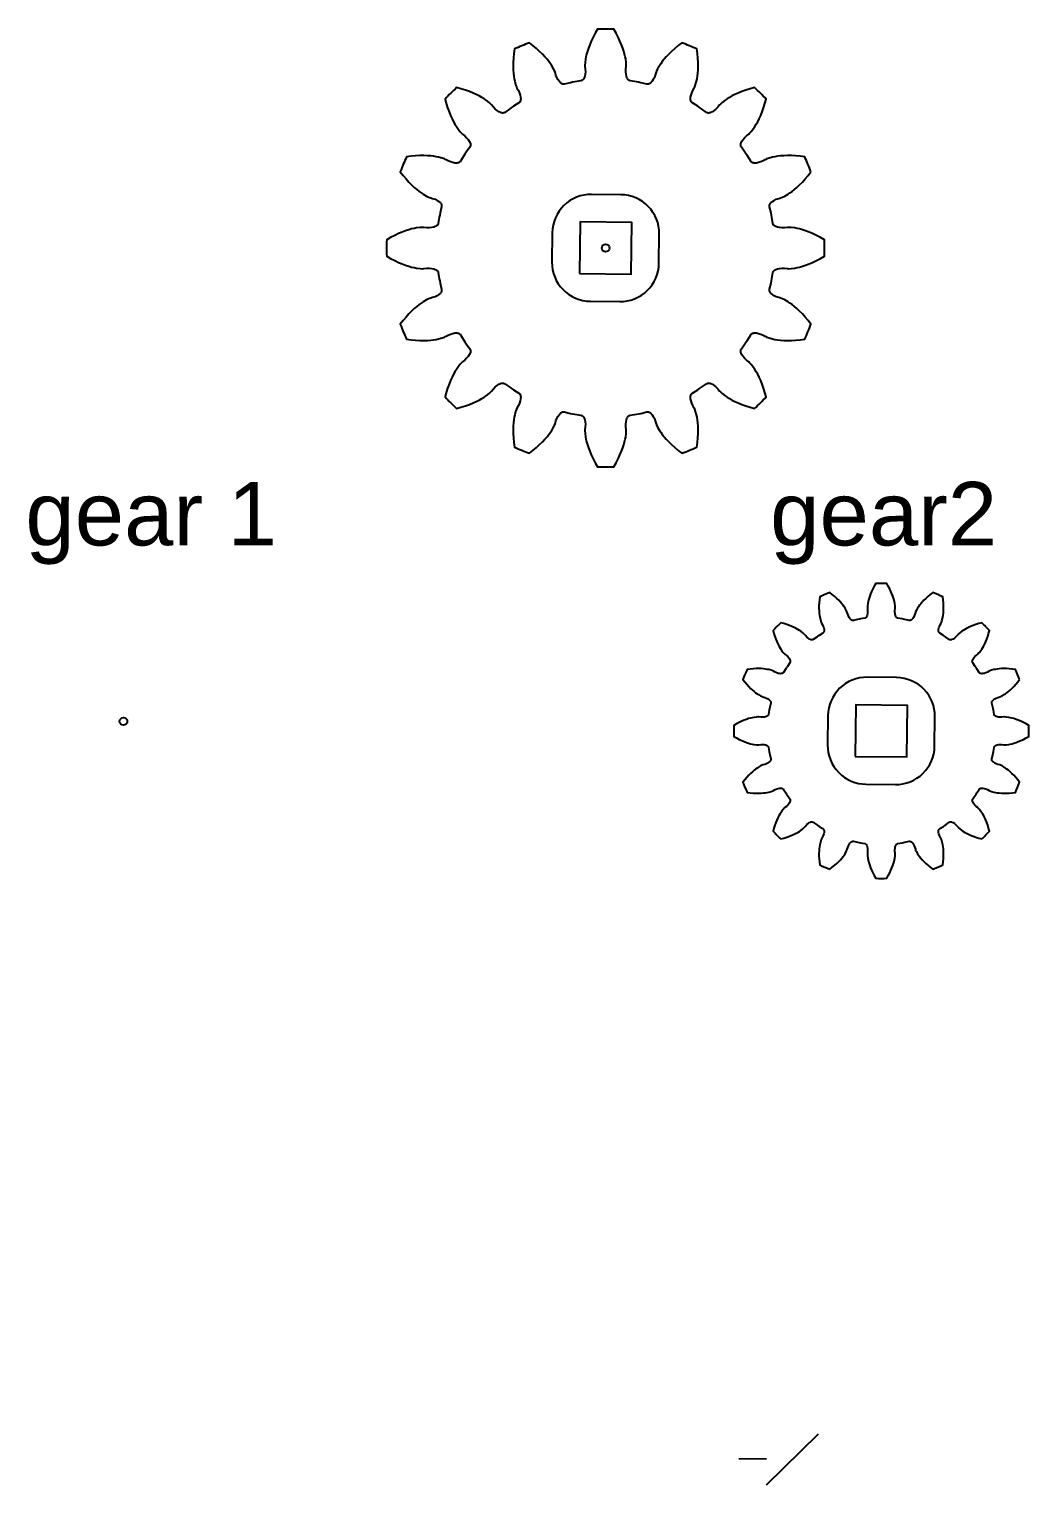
# Model space of a CAD drawing. Header units: millimetres. Extents: x -228 to 109, y -207 to 70.
# Drawn here: x -227.6 to -47.4, y -207 to 55.7 of the extents above; entities that cross this region are included whole.
import ezdxf

# ---------------------------------------------------------------- set-up
doc = ezdxf.new("R2010")
doc.units = ezdxf.units.MM
doc.layers.add('layer0', color=7, linetype='Continuous')
doc.styles.get("Standard").update_dxf_attribs({"font": 'arial.ttf'})

msp = doc.modelspace()

# ---------------------------------------------------------------- linework, layer by layer
for p, q in [((-94.7, -206.98, -7.52), (-85.3, -197.79, -7.52)), ((-94.65, -202.34, 6.48), (-99.65, -202.28, 6.48))]:
    msp.add_line(p, q)
at = {"linetype": 'Continuous'}
for points in [[(-126.44, 6.58), (-121.15, 6.52, 0.414214), (-114.07, 13.44), (-114.01, 18.74, 0.414214), (-120.93, 25.82), (-126.22, 25.88, 0.414214), (-133.3, 18.96), (-133.36, 13.66, 0.414214)], [(-76.73, -80.55), (-71.43, -80.61, 0.414214), (-64.35, -73.69), (-64.29, -68.39, 0.414214), (-71.21, -61.31), (-76.51, -61.25, 0.414214), (-83.59, -68.17), (-83.65, -73.47, 0.414214)]]:
    msp.add_lwpolyline(points, format="xyb", close=True, dxfattribs=at)
for points in [[(-128.39, 11.6), (-119.09, 11.5), (-118.98, 20.8), (-128.28, 20.9)], [(-78.67, -75.53), (-69.37, -75.63), (-69.27, -66.34), (-78.57, -66.23)]]:
    msp.add_lwpolyline(points, close=True, dxfattribs=at)
for centre in [(-123.68, 16.2), (-210.63, -69.23)]:
    msp.add_circle(centre, 0.691)
at = {"layer": 'layer0'}
for points in [[(-86.66, 29.96, 0.018486), (-87.78, 32.65), (-88.59, 32.76), (-89.42, 32.84), (-90.18, 32.88), (-90.89, 32.89), (-91.54, 32.86), (-92.14, 32.82), (-92.67, 32.76), (-93.15, 32.68), (-93.56, 32.6), (-94.21, 32.43), (-94.62, 32.28), (-94.82, 32.19), (-95.28, 31.93), (-95.71, 31.74), (-96.11, 31.61), (-96.47, 31.53), (-96.79, 31.52), (-96.93, 31.53), (-97.06, 31.55), (-97.17, 31.59), (-97.27, 31.63), (-97.36, 31.69), (-97.44, 31.76), (-97.51, 31.85), (-98.1, 32.81), (-98.32, 33.15), (-98.55, 33.48), (-99.2, 34.39), (-99.27, 34.5), (-99.3, 34.59), (-99.32, 34.69), (-99.32, 34.81), (-99.31, 34.93), (-99.28, 35.05), (-99.24, 35.19), (-99.1, 35.47), (-98.9, 35.78), (-98.62, 36.1), (-98.28, 36.42), (-97.87, 36.75), (-97.71, 36.9), (-97.41, 37.23), (-97.01, 37.76), (-96.77, 38.11), (-96.52, 38.52), (-96.26, 38.98), (-95.99, 39.52), (-95.72, 40.11), (-95.45, 40.77), (-95.2, 41.49), (-94.95, 42.28), (-94.74, 43.08, 0.018486), (-96.81, 45.14), (-97.6, 44.93), (-98.39, 44.69), (-99.12, 44.43), (-99.78, 44.16), (-100.37, 43.89), (-100.9, 43.63), (-101.37, 43.37), (-101.78, 43.11), (-102.13, 42.88), (-102.66, 42.47), (-102.99, 42.17), (-103.13, 42.02), (-103.46, 41.61), (-103.79, 41.26), (-104.11, 40.99), (-104.41, 40.78), (-104.7, 40.64), (-104.83, 40.6), (-104.96, 40.57), (-105.08, 40.56), (-105.19, 40.56), (-105.29, 40.58), (-105.39, 40.62), (-105.49, 40.68), (-106.41, 41.34), (-106.74, 41.56), (-107.07, 41.78), (-108.03, 42.38), (-108.13, 42.45), (-108.2, 42.52), (-108.25, 42.61), (-108.3, 42.71), (-108.33, 42.83), (-108.36, 42.96), (-108.37, 43.1), (-108.35, 43.41), (-108.28, 43.77), (-108.15, 44.17), (-107.95, 44.61), (-107.7, 45.07), (-107.61, 45.26), (-107.46, 45.68), (-107.29, 46.32), (-107.2, 46.74), (-107.13, 47.21), (-107.06, 47.75), (-107.02, 48.34), (-107, 48.99), (-107.01, 49.7), (-107.04, 50.47), (-107.12, 51.29), (-107.23, 52.11, 0.018486), (-109.93, 53.22), (-110.58, 52.73), (-111.22, 52.2), (-111.79, 51.68), (-112.3, 51.18), (-112.74, 50.71), (-113.13, 50.26), (-113.46, 49.84), (-113.75, 49.45), (-113.98, 49.1), (-114.31, 48.52), (-114.5, 48.12), (-114.58, 47.92), (-114.72, 47.41), (-114.89, 46.97), (-115.08, 46.59), (-115.29, 46.28), (-115.5, 46.05), (-115.6, 45.96), (-115.71, 45.88), (-115.82, 45.83), (-115.92, 45.79), (-116.02, 45.77), (-116.12, 45.76), (-116.24, 45.78), (-117.34, 46.03), (-117.73, 46.11), (-118.13, 46.19), (-119.24, 46.38), (-119.36, 46.4), (-119.45, 46.45), (-119.53, 46.51), (-119.62, 46.58), (-119.69, 46.68), (-119.76, 46.78), (-119.83, 46.91), (-119.93, 47.21), (-120, 47.57), (-120.03, 47.99), (-120.02, 48.47), (-119.96, 48.99), (-119.95, 49.2), (-119.98, 49.64), (-120.06, 50.31), (-120.14, 50.72), (-120.26, 51.19), (-120.4, 51.7), (-120.59, 52.27), (-120.82, 52.88), (-121.1, 53.53), (-121.42, 54.23), (-121.81, 54.96), (-122.22, 55.67, 0.018486), (-125.14, 55.67), (-125.56, 54.96), (-125.94, 54.23), (-126.27, 53.53), (-126.55, 52.88), (-126.78, 52.27), (-126.97, 51.7), (-127.11, 51.19), (-127.23, 50.72), (-127.31, 50.31), (-127.39, 49.64), (-127.42, 49.2), (-127.41, 48.99), (-127.35, 48.47), (-127.34, 47.99), (-127.37, 47.57), (-127.44, 47.21), (-127.54, 46.91), (-127.61, 46.78), (-127.68, 46.68), (-127.75, 46.58), (-127.84, 46.51), (-127.92, 46.45), (-128.01, 46.4), (-128.13, 46.38), (-129.24, 46.19), (-129.64, 46.11), (-130.03, 46.03), (-131.13, 45.78), (-131.25, 45.76), (-131.35, 45.77), (-131.45, 45.79), (-131.55, 45.83), (-131.66, 45.88), (-131.77, 45.96), (-131.87, 46.05), (-132.08, 46.28), (-132.29, 46.59), (-132.48, 46.97), (-132.65, 47.41), (-132.79, 47.92), (-132.87, 48.12), (-133.06, 48.52), (-133.39, 49.1), (-133.62, 49.45), (-133.91, 49.84), (-134.24, 50.26), (-134.63, 50.71), (-135.07, 51.18), (-135.58, 51.68), (-136.15, 52.2), (-136.79, 52.73), (-137.44, 53.22, 0.018486), (-140.14, 52.11), (-140.25, 51.29), (-140.32, 50.47), (-140.36, 49.7), (-140.37, 48.99), (-140.35, 48.34), (-140.3, 47.75), (-140.24, 47.21), (-140.17, 46.74), (-140.08, 46.32), (-139.91, 45.68), (-139.76, 45.26), (-139.67, 45.07), (-139.42, 44.61), (-139.22, 44.17), (-139.09, 43.77), (-139.02, 43.41), (-139, 43.1), (-139.01, 42.96), (-139.04, 42.83), (-139.07, 42.71), (-139.12, 42.61), (-139.17, 42.52), (-139.24, 42.45), (-139.34, 42.38), (-140.3, 41.78), (-140.63, 41.56), (-140.96, 41.34), (-141.88, 40.68), (-141.98, 40.62), (-142.08, 40.58), (-142.18, 40.56), (-142.29, 40.56), (-142.41, 40.57), (-142.54, 40.6), (-142.67, 40.64), (-142.96, 40.78), (-143.26, 40.99), (-143.58, 41.26), (-143.91, 41.61), (-144.24, 42.02), (-144.38, 42.17), (-144.71, 42.47), (-145.24, 42.88), (-145.59, 43.11), (-146, 43.37), (-146.47, 43.63), (-147, 43.89), (-147.59, 44.16), (-148.25, 44.43), (-148.98, 44.69), (-149.77, 44.93), (-150.56, 45.14, 0.018486), (-152.63, 43.08), (-152.42, 42.28), (-152.17, 41.49), (-151.91, 40.77), (-151.65, 40.11), (-151.38, 39.52), (-151.11, 38.98), (-150.85, 38.52), (-150.6, 38.11), (-150.36, 37.76), (-149.96, 37.23), (-149.66, 36.9), (-149.5, 36.75), (-149.09, 36.42), (-148.75, 36.1), (-148.47, 35.78), (-148.27, 35.47), (-148.13, 35.19), (-148.08, 35.05), (-148.06, 34.93), (-148.05, 34.81), (-148.05, 34.69), (-148.07, 34.59), (-148.1, 34.5), (-148.16, 34.39), (-148.82, 33.48), (-149.05, 33.15), (-149.27, 32.81), (-149.86, 31.85), (-149.93, 31.76), (-150.01, 31.69), (-150.1, 31.63), (-150.2, 31.59), (-150.31, 31.55), (-150.44, 31.53), (-150.58, 31.52), (-150.9, 31.53), (-151.26, 31.61), (-151.66, 31.74), (-152.09, 31.93), (-152.55, 32.19), (-152.75, 32.28), (-153.16, 32.43), (-153.81, 32.6), (-154.22, 32.68), (-154.7, 32.76), (-155.23, 32.82), (-155.82, 32.86), (-156.48, 32.89), (-157.19, 32.88), (-157.95, 32.84), (-158.78, 32.76), (-159.59, 32.65, 0.018486), (-160.71, 29.96), (-160.21, 29.3), (-159.68, 28.66), (-159.17, 28.1), (-158.67, 27.59), (-158.19, 27.14), (-157.74, 26.75), (-157.32, 26.42), (-156.93, 26.14), (-156.58, 25.91), (-156, 25.57), (-155.6, 25.38), (-155.4, 25.31), (-154.9, 25.16), (-154.45, 24.99), (-154.08, 24.8), (-153.77, 24.6), (-153.53, 24.39), (-153.44, 24.28), (-153.37, 24.17), (-153.31, 24.07), (-153.27, 23.96), (-153.25, 23.86), (-153.25, 23.76), (-153.26, 23.64), (-153.52, 22.54), (-153.6, 22.15), (-153.68, 21.76), (-153.86, 20.64), (-153.89, 20.53), (-153.93, 20.44), (-153.99, 20.35), (-154.07, 20.27), (-154.16, 20.19), (-154.27, 20.12), (-154.4, 20.06), (-154.69, 19.95), (-155.05, 19.88), (-155.47, 19.85), (-155.95, 19.86), (-156.47, 19.92), (-156.69, 19.93), (-157.13, 19.91), (-157.79, 19.82), (-158.21, 19.74), (-158.67, 19.63), (-159.19, 19.48), (-159.76, 19.3), (-160.36, 19.07), (-161.02, 18.79), (-161.71, 18.46), (-162.45, 18.07), (-163.16, 17.66, 0.018486), (-163.16, 14.74), (-162.45, 14.33), (-161.71, 13.94), (-161.02, 13.61), (-160.36, 13.33), (-159.76, 13.1), (-159.19, 12.92), (-158.67, 12.77), (-158.21, 12.66), (-157.79, 12.58), (-157.13, 12.49), (-156.69, 12.47), (-156.47, 12.48), (-155.95, 12.54), (-155.47, 12.55), (-155.05, 12.52), (-154.69, 12.45), (-154.4, 12.34), (-154.27, 12.28), (-154.16, 12.21), (-154.07, 12.13), (-153.99, 12.05), (-153.93, 11.96), (-153.89, 11.87), (-153.86, 11.76), (-153.68, 10.64), (-153.6, 10.25), (-153.52, 9.86), (-153.26, 8.76), (-153.25, 8.64), (-153.25, 8.54), (-153.27, 8.44), (-153.31, 8.33), (-153.37, 8.23), (-153.44, 8.12), (-153.53, 8.01), (-153.77, 7.8), (-154.08, 7.6), (-154.45, 7.41), (-154.9, 7.24), (-155.4, 7.09), (-155.6, 7.02), (-156, 6.83), (-156.58, 6.49), (-156.93, 6.26), (-157.32, 5.98), (-157.74, 5.65), (-158.19, 5.26), (-158.67, 4.81), (-159.17, 4.3), (-159.68, 3.74), (-160.21, 3.1), (-160.71, 2.44, 0.018486), (-159.59, -0.25), (-158.78, -0.36), (-157.95, -0.44), (-157.19, -0.48), (-156.48, -0.49), (-155.82, -0.46), (-155.23, -0.42), (-154.7, -0.36), (-154.22, -0.28), (-153.81, -0.2), (-153.16, -0.03), (-152.75, 0.12), (-152.55, 0.21), (-152.09, 0.47), (-151.66, 0.66), (-151.26, 0.79), (-150.9, 0.87), (-150.58, 0.88), (-150.44, 0.87), (-150.31, 0.85), (-150.2, 0.81), (-150.1, 0.77), (-150.01, 0.71), (-149.93, 0.64), (-149.86, 0.55), (-149.27, -0.41), (-149.05, -0.75), (-148.82, -1.08), (-148.16, -1.99), (-148.1, -2.1), (-148.07, -2.19), (-148.05, -2.3), (-148.05, -2.41), (-148.06, -2.53), (-148.08, -2.65), (-148.13, -2.79), (-148.27, -3.07), (-148.47, -3.38), (-148.75, -3.7), (-149.09, -4.03), (-149.5, -4.35), (-149.66, -4.5), (-149.96, -4.83), (-150.36, -5.36), (-150.6, -5.71), (-150.85, -6.12), (-151.11, -6.58), (-151.38, -7.12), (-151.65, -7.71), (-151.91, -8.37), (-152.17, -9.09), (-152.42, -9.88), (-152.63, -10.68, 0.018486), (-150.56, -12.74), (-149.77, -12.53), (-148.98, -12.29), (-148.25, -12.03), (-147.59, -11.76), (-147, -11.5), (-146.47, -11.23), (-146, -10.97), (-145.59, -10.71), (-145.24, -10.48), (-144.71, -10.07), (-144.38, -9.77), (-144.24, -9.62), (-143.91, -9.21), (-143.58, -8.86), (-143.26, -8.59), (-142.96, -8.38), (-142.67, -8.24), (-142.54, -8.2), (-142.41, -8.17), (-142.29, -8.16), (-142.18, -8.17), (-142.08, -8.18), (-141.98, -8.22), (-141.88, -8.28), (-140.96, -8.94), (-140.63, -9.16), (-140.3, -9.38), (-139.34, -9.98), (-139.24, -10.05), (-139.17, -10.12), (-139.12, -10.21), (-139.07, -10.31), (-139.04, -10.43), (-139.01, -10.56), (-139, -10.7), (-139.02, -11.01), (-139.09, -11.37), (-139.22, -11.77), (-139.42, -12.21), (-139.67, -12.67), (-139.76, -12.86), (-139.91, -13.28), (-140.08, -13.92), (-140.17, -14.34), (-140.24, -14.81), (-140.3, -15.35), (-140.35, -15.94), (-140.37, -16.59), (-140.36, -17.3), (-140.32, -18.07), (-140.25, -18.89), (-140.14, -19.71, 0.018486), (-137.44, -20.83), (-136.79, -20.33), (-136.15, -19.8), (-135.58, -19.28), (-135.07, -18.79), (-134.63, -18.31), (-134.24, -17.86), (-133.91, -17.44), (-133.62, -17.05), (-133.39, -16.7), (-133.06, -16.12), (-132.87, -15.72), (-132.79, -15.52), (-132.65, -15.01), (-132.48, -14.57), (-132.29, -14.19), (-132.08, -13.89), (-131.87, -13.65), (-131.77, -13.56), (-131.66, -13.48), (-131.55, -13.43), (-131.45, -13.39), (-131.35, -13.37), (-131.25, -13.36), (-131.13, -13.38), (-130.03, -13.64), (-129.64, -13.72), (-129.24, -13.79), (-128.13, -13.98), (-128.01, -14.01), (-127.92, -14.05), (-127.84, -14.11), (-127.75, -14.18), (-127.68, -14.28), (-127.61, -14.39), (-127.54, -14.51), (-127.44, -14.81), (-127.37, -15.17), (-127.34, -15.59), (-127.35, -16.07), (-127.41, -16.59), (-127.42, -16.8), (-127.39, -17.24), (-127.31, -17.91), (-127.23, -18.32), (-127.11, -18.79), (-126.97, -19.31), (-126.78, -19.87), (-126.55, -20.48), (-126.27, -21.14), (-125.94, -21.83), (-125.56, -22.56), (-125.14, -23.27, 0.018486), (-122.22, -23.27), (-121.81, -22.56), (-121.42, -21.83), (-121.1, -21.14), (-120.82, -20.48), (-120.59, -19.87), (-120.4, -19.31), (-120.26, -18.79), (-120.14, -18.32), (-120.06, -17.91), (-119.98, -17.24), (-119.95, -16.8), (-119.96, -16.59), (-120.02, -16.07), (-120.03, -15.59), (-120, -15.17), (-119.93, -14.81), (-119.83, -14.51), (-119.76, -14.39), (-119.69, -14.28), (-119.62, -14.18), (-119.53, -14.11), (-119.45, -14.05), (-119.36, -14.01), (-119.24, -13.98), (-118.13, -13.79), (-117.73, -13.72), (-117.34, -13.64), (-116.24, -13.38), (-116.12, -13.36), (-116.02, -13.37), (-115.92, -13.39), (-115.82, -13.43), (-115.71, -13.48), (-115.6, -13.56), (-115.5, -13.65), (-115.29, -13.89), (-115.08, -14.19), (-114.89, -14.57), (-114.72, -15.01), (-114.58, -15.52), (-114.5, -15.72), (-114.31, -16.12), (-113.98, -16.7), (-113.75, -17.05), (-113.46, -17.44), (-113.13, -17.86), (-112.74, -18.31), (-112.3, -18.79), (-111.79, -19.28), (-111.22, -19.8), (-110.58, -20.33), (-109.93, -20.83, 0.018486), (-107.23, -19.71), (-107.12, -18.89), (-107.04, -18.07), (-107.01, -17.3), (-107, -16.59), (-107.02, -15.94), (-107.06, -15.35), (-107.13, -14.81), (-107.2, -14.34), (-107.29, -13.92), (-107.46, -13.28), (-107.61, -12.86), (-107.7, -12.67), (-107.95, -12.21), (-108.15, -11.77), (-108.28, -11.37), (-108.35, -11.01), (-108.37, -10.7), (-108.36, -10.56), (-108.33, -10.43), (-108.3, -10.31), (-108.25, -10.21), (-108.2, -10.12), (-108.13, -10.05), (-108.03, -9.98), (-107.07, -9.38), (-106.74, -9.16), (-106.41, -8.94), (-105.49, -8.28), (-105.39, -8.22), (-105.29, -8.18), (-105.19, -8.17), (-105.08, -8.16), (-104.96, -8.17), (-104.83, -8.2), (-104.7, -8.24), (-104.41, -8.38), (-104.11, -8.59), (-103.79, -8.86), (-103.46, -9.21), (-103.13, -9.62), (-102.99, -9.77), (-102.66, -10.07), (-102.13, -10.48), (-101.78, -10.71), (-101.37, -10.97), (-100.9, -11.23), (-100.37, -11.5), (-99.78, -11.76), (-99.12, -12.03), (-98.39, -12.29), (-97.6, -12.53), (-96.81, -12.74, 0.018486), (-94.74, -10.68), (-94.95, -9.88), (-95.2, -9.09), (-95.45, -8.37), (-95.72, -7.71), (-95.99, -7.12), (-96.26, -6.58), (-96.52, -6.12), (-96.77, -5.71), (-97.01, -5.36), (-97.41, -4.83), (-97.71, -4.5), (-97.87, -4.35), (-98.28, -4.03), (-98.62, -3.7), (-98.9, -3.38), (-99.1, -3.07), (-99.24, -2.79), (-99.28, -2.65), (-99.31, -2.53), (-99.32, -2.41), (-99.32, -2.3), (-99.3, -2.19), (-99.27, -2.1), (-99.2, -1.99), (-98.55, -1.08), (-98.32, -0.75), (-98.1, -0.41), (-97.51, 0.55), (-97.44, 0.64), (-97.36, 0.71), (-97.27, 0.77), (-97.17, 0.81), (-97.06, 0.85), (-96.93, 0.87), (-96.79, 0.88), (-96.47, 0.87), (-96.11, 0.79), (-95.71, 0.66), (-95.28, 0.47), (-94.82, 0.21), (-94.62, 0.12), (-94.21, -0.03), (-93.56, -0.2), (-93.15, -0.28), (-92.67, -0.36), (-92.14, -0.42), (-91.54, -0.46), (-90.89, -0.49), (-90.18, -0.48), (-89.42, -0.44), (-88.59, -0.36), (-87.78, -0.25, 0.018486), (-86.66, 2.44), (-87.16, 3.1), (-87.69, 3.74), (-88.2, 4.3), (-88.7, 4.81), (-89.18, 5.26), (-89.63, 5.65), (-90.05, 5.98), (-90.44, 6.26), (-90.79, 6.49), (-91.37, 6.83), (-91.77, 7.02), (-91.97, 7.09), (-92.47, 7.24), (-92.92, 7.41), (-93.29, 7.6), (-93.6, 7.8), (-93.84, 8.01), (-93.93, 8.12), (-94, 8.23), (-94.06, 8.33), (-94.1, 8.44), (-94.12, 8.54), (-94.12, 8.64), (-94.11, 8.76), (-93.85, 9.86), (-93.77, 10.25), (-93.69, 10.64), (-93.51, 11.76), (-93.48, 11.87), (-93.44, 11.96), (-93.38, 12.05), (-93.3, 12.13), (-93.21, 12.21), (-93.1, 12.28), (-92.97, 12.34), (-92.68, 12.45), (-92.31, 12.52), (-91.89, 12.55), (-91.42, 12.54), (-90.9, 12.48), (-90.68, 12.47), (-90.24, 12.49), (-89.58, 12.58), (-89.16, 12.66), (-88.7, 12.77), (-88.18, 12.92), (-87.61, 13.1), (-87, 13.33), (-86.35, 13.61), (-85.66, 13.94), (-84.92, 14.33), (-84.21, 14.74, 0.018486), (-84.21, 17.66), (-84.92, 18.07), (-85.66, 18.46), (-86.35, 18.79), (-87, 19.07), (-87.61, 19.3), (-88.18, 19.48), (-88.7, 19.63), (-89.16, 19.74), (-89.58, 19.82), (-90.24, 19.91), (-90.68, 19.93), (-90.9, 19.92), (-91.42, 19.86), (-91.89, 19.85), (-92.31, 19.88), (-92.68, 19.95), (-92.97, 20.06), (-93.1, 20.12), (-93.21, 20.19), (-93.3, 20.27), (-93.38, 20.35), (-93.44, 20.44), (-93.48, 20.53), (-93.51, 20.64), (-93.69, 21.76), (-93.77, 22.15), (-93.85, 22.54), (-94.11, 23.64), (-94.12, 23.76), (-94.12, 23.86), (-94.1, 23.96), (-94.06, 24.07), (-94, 24.17), (-93.93, 24.28), (-93.84, 24.39), (-93.6, 24.6), (-93.29, 24.8), (-92.92, 24.99), (-92.47, 25.16), (-91.97, 25.31), (-91.77, 25.38), (-91.37, 25.57), (-90.79, 25.91), (-90.44, 26.14), (-90.05, 26.42), (-89.63, 26.75), (-89.18, 27.14), (-88.7, 27.59), (-88.2, 28.1), (-87.69, 28.66), (-87.16, 29.3)], [(-49.02, -61.66, 0.018486), (-49.78, -59.85), (-50.32, -59.77), (-50.88, -59.72), (-51.4, -59.69), (-51.88, -59.69), (-52.31, -59.7), (-52.71, -59.73), (-53.07, -59.78), (-53.39, -59.83), (-53.67, -59.88), (-54.11, -60), (-54.39, -60.1), (-54.52, -60.16), (-54.83, -60.33), (-55.12, -60.46), (-55.39, -60.55), (-55.63, -60.6), (-55.85, -60.61), (-55.94, -60.6), (-56.03, -60.59), (-56.11, -60.57), (-56.17, -60.53), (-56.23, -60.5), (-56.28, -60.45), (-56.33, -60.39), (-56.73, -59.74), (-56.88, -59.51), (-57.03, -59.29), (-57.48, -58.67), (-57.52, -58.6), (-57.54, -58.54), (-57.55, -58.47), (-57.56, -58.4), (-57.55, -58.32), (-57.53, -58.23), (-57.5, -58.14), (-57.41, -57.95), (-57.27, -57.74), (-57.08, -57.53), (-56.85, -57.31), (-56.57, -57.09), (-56.47, -56.99), (-56.27, -56.77), (-56, -56.41), (-55.84, -56.17), (-55.67, -55.9), (-55.49, -55.58), (-55.31, -55.22), (-55.13, -54.82), (-54.95, -54.38), (-54.78, -53.89), (-54.61, -53.36), (-54.47, -52.82, 0.018486), (-55.86, -51.43), (-56.39, -51.57), (-56.93, -51.74), (-57.42, -51.91), (-57.86, -52.09), (-58.26, -52.27), (-58.62, -52.45), (-58.93, -52.63), (-59.21, -52.8), (-59.45, -52.96), (-59.8, -53.23), (-60.02, -53.43), (-60.12, -53.54), (-60.34, -53.81), (-60.56, -54.05), (-60.78, -54.23), (-60.98, -54.37), (-61.18, -54.46), (-61.27, -54.49), (-61.35, -54.51), (-61.43, -54.52), (-61.51, -54.52), (-61.58, -54.5), (-61.64, -54.48), (-61.71, -54.44), (-62.33, -54), (-62.55, -53.84), (-62.78, -53.7), (-63.42, -53.29), (-63.49, -53.25), (-63.53, -53.2), (-63.57, -53.14), (-63.6, -53.07), (-63.63, -52.99), (-63.64, -52.91), (-63.65, -52.81), (-63.64, -52.6), (-63.59, -52.35), (-63.5, -52.09), (-63.37, -51.79), (-63.2, -51.48), (-63.14, -51.35), (-63.04, -51.07), (-62.92, -50.64), (-62.86, -50.36), (-62.81, -50.04), (-62.77, -49.68), (-62.74, -49.28), (-62.73, -48.84), (-62.73, -48.36), (-62.76, -47.84), (-62.81, -47.29), (-62.88, -46.74, 0.018486), (-64.7, -45.99), (-65.14, -46.32), (-65.57, -46.68), (-65.95, -47.02), (-66.3, -47.36), (-66.6, -47.68), (-66.86, -47.98), (-67.08, -48.27), (-67.27, -48.53), (-67.43, -48.77), (-67.65, -49.16), (-67.78, -49.43), (-67.83, -49.56), (-67.93, -49.9), (-68.05, -50.2), (-68.17, -50.46), (-68.31, -50.66), (-68.45, -50.82), (-68.52, -50.88), (-68.6, -50.93), (-68.67, -50.97), (-68.74, -51), (-68.81, -51.01), (-68.88, -51.01), (-68.96, -51), (-69.7, -50.83), (-69.96, -50.78), (-70.22, -50.73), (-70.97, -50.6), (-71.05, -50.58), (-71.11, -50.55), (-71.17, -50.51), (-71.23, -50.46), (-71.28, -50.4), (-71.33, -50.33), (-71.37, -50.24), (-71.44, -50.04), (-71.49, -49.8), (-71.51, -49.51), (-71.5, -49.19), (-71.46, -48.84), (-71.46, -48.7), (-71.47, -48.4), (-71.53, -47.95), (-71.58, -47.67), (-71.66, -47.36), (-71.76, -47.01), (-71.88, -46.63), (-72.04, -46.22), (-72.23, -45.78), (-72.45, -45.31), (-72.71, -44.82), (-72.99, -44.34, 0.018486), (-74.95, -44.34), (-75.23, -44.82), (-75.49, -45.31), (-75.71, -45.78), (-75.9, -46.22), (-76.06, -46.63), (-76.18, -47.01), (-76.28, -47.36), (-76.36, -47.67), (-76.41, -47.95), (-76.47, -48.4), (-76.48, -48.7), (-76.48, -48.84), (-76.44, -49.19), (-76.43, -49.51), (-76.45, -49.8), (-76.5, -50.04), (-76.57, -50.24), (-76.61, -50.33), (-76.66, -50.4), (-76.71, -50.46), (-76.77, -50.51), (-76.82, -50.55), (-76.89, -50.58), (-76.96, -50.6), (-77.71, -50.73), (-77.98, -50.78), (-78.24, -50.83), (-78.98, -51), (-79.06, -51.01), (-79.13, -51.01), (-79.2, -51), (-79.27, -50.97), (-79.34, -50.93), (-79.41, -50.88), (-79.49, -50.82), (-79.63, -50.66), (-79.77, -50.46), (-79.89, -50.2), (-80.01, -49.9), (-80.11, -49.56), (-80.16, -49.43), (-80.28, -49.16), (-80.51, -48.77), (-80.67, -48.53), (-80.86, -48.27), (-81.08, -47.98), (-81.34, -47.68), (-81.64, -47.36), (-81.98, -47.02), (-82.37, -46.68), (-82.8, -46.32), (-83.24, -45.99, 0.018486), (-85.06, -46.74), (-85.13, -47.29), (-85.18, -47.84), (-85.21, -48.36), (-85.21, -48.84), (-85.2, -49.28), (-85.17, -49.68), (-85.13, -50.04), (-85.07, -50.36), (-85.02, -50.64), (-84.9, -51.07), (-84.8, -51.35), (-84.74, -51.48), (-84.57, -51.79), (-84.44, -52.09), (-84.35, -52.35), (-84.3, -52.6), (-84.29, -52.81), (-84.3, -52.91), (-84.31, -52.99), (-84.34, -53.07), (-84.37, -53.14), (-84.41, -53.2), (-84.45, -53.25), (-84.52, -53.29), (-85.16, -53.7), (-85.39, -53.84), (-85.61, -54), (-86.23, -54.44), (-86.3, -54.48), (-86.36, -54.5), (-86.43, -54.52), (-86.51, -54.52), (-86.59, -54.51), (-86.67, -54.49), (-86.76, -54.46), (-86.95, -54.37), (-87.16, -54.23), (-87.38, -54.05), (-87.6, -53.81), (-87.82, -53.54), (-87.92, -53.43), (-88.14, -53.23), (-88.49, -52.96), (-88.73, -52.8), (-89.01, -52.63), (-89.32, -52.45), (-89.68, -52.27), (-90.08, -52.09), (-90.52, -51.91), (-91.01, -51.74), (-91.54, -51.57), (-92.08, -51.43, 0.018486), (-93.47, -52.82), (-93.33, -53.36), (-93.16, -53.89), (-92.99, -54.38), (-92.81, -54.82), (-92.63, -55.22), (-92.45, -55.58), (-92.27, -55.9), (-92.1, -56.17), (-91.94, -56.41), (-91.67, -56.77), (-91.47, -56.99), (-91.36, -57.09), (-91.09, -57.31), (-90.85, -57.53), (-90.67, -57.74), (-90.53, -57.95), (-90.44, -58.14), (-90.41, -58.23), (-90.39, -58.32), (-90.38, -58.4), (-90.39, -58.47), (-90.4, -58.54), (-90.42, -58.6), (-90.46, -58.67), (-90.91, -59.29), (-91.06, -59.51), (-91.21, -59.74), (-91.61, -60.39), (-91.66, -60.45), (-91.71, -60.5), (-91.76, -60.53), (-91.83, -60.57), (-91.91, -60.59), (-92, -60.6), (-92.09, -60.61), (-92.3, -60.6), (-92.55, -60.55), (-92.82, -60.46), (-93.11, -60.33), (-93.42, -60.16), (-93.55, -60.1), (-93.83, -60), (-94.27, -59.88), (-94.55, -59.83), (-94.87, -59.78), (-95.22, -59.73), (-95.62, -59.7), (-96.06, -59.69), (-96.54, -59.69), (-97.06, -59.72), (-97.61, -59.77), (-98.16, -59.85, 0.018486), (-98.92, -61.66), (-98.58, -62.1), (-98.22, -62.53), (-97.88, -62.92), (-97.54, -63.26), (-97.22, -63.56), (-96.92, -63.82), (-96.63, -64.05), (-96.37, -64.24), (-96.13, -64.39), (-95.74, -64.62), (-95.47, -64.75), (-95.34, -64.8), (-95, -64.89), (-94.7, -65.01), (-94.45, -65.14), (-94.24, -65.27), (-94.08, -65.42), (-94.02, -65.49), (-93.97, -65.56), (-93.93, -65.63), (-93.91, -65.7), (-93.89, -65.77), (-93.89, -65.84), (-93.9, -65.92), (-94.07, -66.66), (-94.13, -66.92), (-94.18, -67.19), (-94.3, -67.94), (-94.32, -68.02), (-94.35, -68.08), (-94.39, -68.14), (-94.44, -68.19), (-94.5, -68.24), (-94.58, -68.29), (-94.66, -68.33), (-94.86, -68.4), (-95.11, -68.45), (-95.39, -68.47), (-95.71, -68.46), (-96.06, -68.42), (-96.21, -68.42), (-96.5, -68.43), (-96.95, -68.49), (-97.23, -68.55), (-97.54, -68.62), (-97.89, -68.72), (-98.27, -68.85), (-98.68, -69), (-99.12, -69.19), (-99.59, -69.41), (-100.09, -69.67), (-100.56, -69.95, 0.018486), (-100.56, -71.92), (-100.09, -72.19), (-99.59, -72.46), (-99.12, -72.68), (-98.68, -72.86), (-98.27, -73.02), (-97.89, -73.14), (-97.54, -73.24), (-97.23, -73.32), (-96.95, -73.37), (-96.5, -73.43), (-96.21, -73.45), (-96.06, -73.44), (-95.71, -73.4), (-95.39, -73.39), (-95.11, -73.41), (-94.86, -73.46), (-94.66, -73.53), (-94.58, -73.58), (-94.5, -73.62), (-94.44, -73.67), (-94.39, -73.73), (-94.35, -73.79), (-94.32, -73.85), (-94.3, -73.93), (-94.18, -74.68), (-94.13, -74.94), (-94.07, -75.21), (-93.9, -75.95), (-93.89, -76.03), (-93.89, -76.09), (-93.91, -76.16), (-93.93, -76.23), (-93.97, -76.31), (-94.02, -76.38), (-94.08, -76.45), (-94.24, -76.59), (-94.45, -76.73), (-94.7, -76.86), (-95, -76.97), (-95.34, -77.07), (-95.47, -77.12), (-95.74, -77.25), (-96.13, -77.47), (-96.37, -77.63), (-96.63, -77.82), (-96.92, -78.04), (-97.22, -78.31), (-97.54, -78.61), (-97.88, -78.95), (-98.22, -79.33), (-98.58, -79.76), (-98.92, -80.2, 0.018486), (-98.16, -82.02), (-97.61, -82.09), (-97.06, -82.14), (-96.54, -82.17), (-96.06, -82.17), (-95.62, -82.16), (-95.22, -82.13), (-94.87, -82.09), (-94.55, -82.04), (-94.27, -81.98), (-93.83, -81.86), (-93.55, -81.76), (-93.42, -81.7), (-93.11, -81.53), (-92.82, -81.4), (-92.55, -81.31), (-92.3, -81.26), (-92.09, -81.25), (-92, -81.26), (-91.91, -81.28), (-91.83, -81.3), (-91.76, -81.33), (-91.71, -81.37), (-91.66, -81.41), (-91.61, -81.48), (-91.21, -82.13), (-91.06, -82.35), (-90.91, -82.57), (-90.46, -83.19), (-90.42, -83.26), (-90.4, -83.32), (-90.39, -83.39), (-90.38, -83.47), (-90.39, -83.55), (-90.41, -83.64), (-90.44, -83.73), (-90.53, -83.92), (-90.67, -84.12), (-90.85, -84.34), (-91.09, -84.56), (-91.36, -84.78), (-91.47, -84.88), (-91.67, -85.1), (-91.94, -85.46), (-92.1, -85.69), (-92.27, -85.97), (-92.45, -86.28), (-92.63, -86.64), (-92.81, -87.04), (-92.99, -87.49), (-93.16, -87.97), (-93.33, -88.51), (-93.47, -89.04, 0.018486), (-92.08, -90.43), (-91.54, -90.29), (-91.01, -90.13), (-90.52, -89.95), (-90.08, -89.77), (-89.68, -89.59), (-89.32, -89.41), (-89.01, -89.24), (-88.73, -89.07), (-88.49, -88.91), (-88.14, -88.63), (-87.92, -88.43), (-87.82, -88.33), (-87.6, -88.05), (-87.38, -87.82), (-87.16, -87.63), (-86.95, -87.49), (-86.76, -87.4), (-86.67, -87.37), (-86.59, -87.35), (-86.51, -87.35), (-86.43, -87.35), (-86.36, -87.36), (-86.3, -87.38), (-86.23, -87.43), (-85.61, -87.87), (-85.39, -88.02), (-85.16, -88.17), (-84.52, -88.57), (-84.45, -88.62), (-84.41, -88.67), (-84.37, -88.73), (-84.34, -88.8), (-84.31, -88.87), (-84.3, -88.96), (-84.29, -89.05), (-84.3, -89.27), (-84.35, -89.51), (-84.44, -89.78), (-84.57, -90.07), (-84.74, -90.38), (-84.8, -90.51), (-84.9, -90.8), (-85.02, -91.23), (-85.07, -91.51), (-85.13, -91.83), (-85.17, -92.19), (-85.2, -92.59), (-85.21, -93.03), (-85.21, -93.51), (-85.18, -94.02), (-85.13, -94.58), (-85.06, -95.13, 0.018486), (-83.24, -95.88), (-82.8, -95.54), (-82.37, -95.19), (-81.98, -94.84), (-81.64, -94.5), (-81.34, -94.18), (-81.08, -93.88), (-80.86, -93.6), (-80.67, -93.33), (-80.51, -93.1), (-80.28, -92.71), (-80.16, -92.44), (-80.11, -92.3), (-80.01, -91.96), (-79.89, -91.66), (-79.77, -91.41), (-79.63, -91.2), (-79.49, -91.04), (-79.41, -90.98), (-79.34, -90.93), (-79.27, -90.89), (-79.2, -90.87), (-79.13, -90.85), (-79.06, -90.85), (-78.98, -90.86), (-78.24, -91.03), (-77.98, -91.09), (-77.71, -91.14), (-76.96, -91.26), (-76.89, -91.28), (-76.82, -91.31), (-76.77, -91.35), (-76.71, -91.4), (-76.66, -91.47), (-76.61, -91.54), (-76.57, -91.62), (-76.5, -91.83), (-76.45, -92.07), (-76.43, -92.35), (-76.44, -92.67), (-76.48, -93.02), (-76.48, -93.17), (-76.47, -93.47), (-76.41, -93.91), (-76.36, -94.19), (-76.28, -94.51), (-76.18, -94.85), (-76.06, -95.24), (-75.9, -95.65), (-75.71, -96.09), (-75.49, -96.55), (-75.23, -97.05), (-74.95, -97.53, 0.018486), (-72.99, -97.53), (-72.71, -97.05), (-72.45, -96.55), (-72.23, -96.09), (-72.04, -95.65), (-71.88, -95.24), (-71.76, -94.85), (-71.66, -94.51), (-71.58, -94.19), (-71.53, -93.91), (-71.47, -93.47), (-71.46, -93.17), (-71.46, -93.02), (-71.5, -92.67), (-71.51, -92.35), (-71.49, -92.07), (-71.44, -91.83), (-71.37, -91.62), (-71.33, -91.54), (-71.28, -91.47), (-71.23, -91.4), (-71.17, -91.35), (-71.11, -91.31), (-71.05, -91.28), (-70.97, -91.26), (-70.22, -91.14), (-69.96, -91.09), (-69.7, -91.03), (-68.96, -90.86), (-68.88, -90.85), (-68.81, -90.85), (-68.74, -90.87), (-68.67, -90.89), (-68.6, -90.93), (-68.52, -90.98), (-68.45, -91.04), (-68.31, -91.2), (-68.17, -91.41), (-68.05, -91.66), (-67.93, -91.96), (-67.83, -92.3), (-67.78, -92.44), (-67.65, -92.71), (-67.43, -93.1), (-67.27, -93.33), (-67.08, -93.6), (-66.86, -93.88), (-66.6, -94.18), (-66.3, -94.5), (-65.95, -94.84), (-65.57, -95.19), (-65.14, -95.54), (-64.7, -95.88, 0.018486), (-62.88, -95.13), (-62.81, -94.58), (-62.76, -94.02), (-62.73, -93.51), (-62.73, -93.03), (-62.74, -92.59), (-62.77, -92.19), (-62.81, -91.83), (-62.86, -91.51), (-62.92, -91.23), (-63.04, -90.8), (-63.14, -90.51), (-63.2, -90.38), (-63.37, -90.07), (-63.5, -89.78), (-63.59, -89.51), (-63.64, -89.27), (-63.65, -89.05), (-63.64, -88.96), (-63.63, -88.87), (-63.6, -88.8), (-63.57, -88.73), (-63.53, -88.67), (-63.49, -88.62), (-63.42, -88.57), (-62.78, -88.17), (-62.55, -88.02), (-62.33, -87.87), (-61.71, -87.43), (-61.64, -87.38), (-61.58, -87.36), (-61.51, -87.35), (-61.43, -87.35), (-61.35, -87.35), (-61.27, -87.37), (-61.18, -87.4), (-60.98, -87.49), (-60.78, -87.63), (-60.56, -87.82), (-60.34, -88.05), (-60.12, -88.33), (-60.02, -88.43), (-59.8, -88.63), (-59.45, -88.91), (-59.21, -89.07), (-58.93, -89.24), (-58.62, -89.41), (-58.26, -89.59), (-57.86, -89.77), (-57.42, -89.95), (-56.93, -90.13), (-56.39, -90.29), (-55.86, -90.43, 0.018486), (-54.47, -89.04), (-54.61, -88.51), (-54.78, -87.97), (-54.95, -87.49), (-55.13, -87.04), (-55.31, -86.64), (-55.49, -86.28), (-55.67, -85.97), (-55.84, -85.69), (-56, -85.46), (-56.27, -85.1), (-56.47, -84.88), (-56.57, -84.78), (-56.85, -84.56), (-57.08, -84.34), (-57.27, -84.12), (-57.41, -83.92), (-57.5, -83.73), (-57.53, -83.64), (-57.55, -83.55), (-57.56, -83.47), (-57.55, -83.39), (-57.54, -83.32), (-57.52, -83.26), (-57.48, -83.19), (-57.03, -82.57), (-56.88, -82.35), (-56.73, -82.13), (-56.33, -81.48), (-56.28, -81.41), (-56.23, -81.37), (-56.17, -81.33), (-56.11, -81.3), (-56.03, -81.28), (-55.94, -81.26), (-55.85, -81.25), (-55.63, -81.26), (-55.39, -81.31), (-55.12, -81.4), (-54.83, -81.53), (-54.52, -81.7), (-54.39, -81.76), (-54.11, -81.86), (-53.67, -81.98), (-53.39, -82.04), (-53.07, -82.09), (-52.71, -82.13), (-52.31, -82.16), (-51.88, -82.17), (-51.4, -82.17), (-50.88, -82.14), (-50.32, -82.09), (-49.78, -82.02, 0.018486), (-49.02, -80.2), (-49.36, -79.76), (-49.72, -79.33), (-50.06, -78.95), (-50.4, -78.61), (-50.72, -78.31), (-51.02, -78.04), (-51.31, -77.82), (-51.57, -77.63), (-51.81, -77.47), (-52.19, -77.25), (-52.46, -77.12), (-52.6, -77.07), (-52.94, -76.97), (-53.24, -76.86), (-53.49, -76.73), (-53.7, -76.59), (-53.86, -76.45), (-53.92, -76.38), (-53.97, -76.31), (-54.01, -76.23), (-54.03, -76.16), (-54.05, -76.09), (-54.05, -76.03), (-54.04, -75.95), (-53.87, -75.21), (-53.81, -74.94), (-53.76, -74.68), (-53.64, -73.93), (-53.62, -73.85), (-53.59, -73.79), (-53.55, -73.73), (-53.5, -73.67), (-53.44, -73.62), (-53.36, -73.58), (-53.28, -73.53), (-53.08, -73.46), (-52.83, -73.41), (-52.55, -73.39), (-52.23, -73.4), (-51.88, -73.44), (-51.73, -73.45), (-51.44, -73.43), (-50.99, -73.37), (-50.71, -73.32), (-50.39, -73.24), (-50.05, -73.14), (-49.67, -73.02), (-49.26, -72.86), (-48.81, -72.68), (-48.35, -72.46), (-47.85, -72.19), (-47.37, -71.92, 0.018486), (-47.37, -69.95), (-47.85, -69.67), (-48.35, -69.41), (-48.81, -69.19), (-49.26, -69), (-49.67, -68.85), (-50.05, -68.72), (-50.39, -68.62), (-50.71, -68.55), (-50.99, -68.49), (-51.44, -68.43), (-51.73, -68.42), (-51.88, -68.42), (-52.23, -68.46), (-52.55, -68.47), (-52.83, -68.45), (-53.08, -68.4), (-53.28, -68.33), (-53.36, -68.29), (-53.44, -68.24), (-53.5, -68.19), (-53.55, -68.14), (-53.59, -68.08), (-53.62, -68.02), (-53.64, -67.94), (-53.76, -67.19), (-53.81, -66.92), (-53.87, -66.66), (-54.04, -65.92), (-54.05, -65.84), (-54.05, -65.77), (-54.03, -65.7), (-54.01, -65.63), (-53.97, -65.56), (-53.92, -65.49), (-53.86, -65.42), (-53.7, -65.27), (-53.49, -65.14), (-53.24, -65.01), (-52.94, -64.89), (-52.6, -64.8), (-52.46, -64.75), (-52.19, -64.62), (-51.81, -64.39), (-51.57, -64.24), (-51.31, -64.05), (-51.02, -63.82), (-50.72, -63.56), (-50.4, -63.26), (-50.06, -62.92), (-49.72, -62.53), (-49.36, -62.1)]]:
    msp.add_lwpolyline(points, format="xyb", close=True, dxfattribs=at)

# ---------------------------------------------------------------- texts
msp.add_text('gear 1                    gear2', height=11.4577).set_placement((-228.32, -37.47))

doc.saveas('drawing.dxf')
